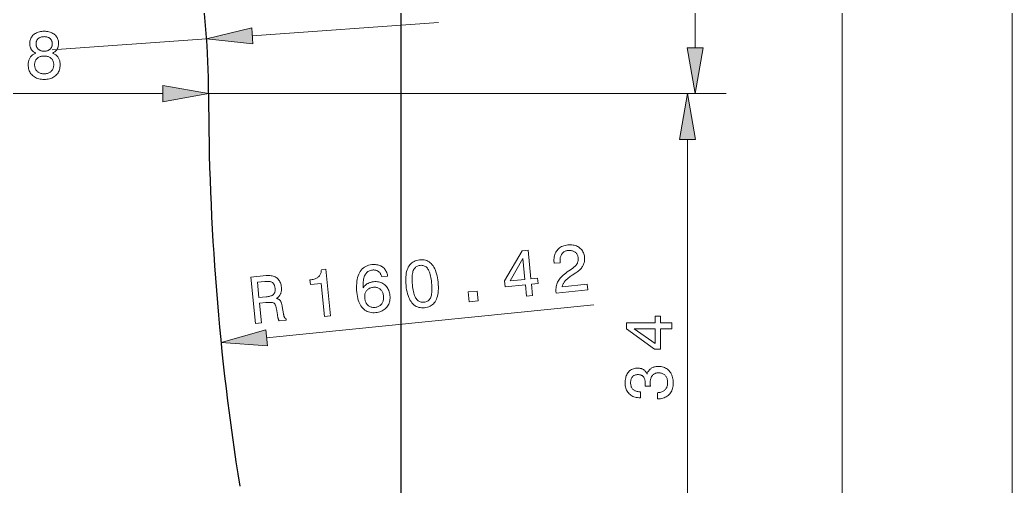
# Model space of a CAD drawing. Extents: x 0 to 297, y 0 to 420.
# Drawn here: x 153.7 to 217.7, y 156.8 to 186.9 of the extents above; entities that cross this region are included whole.
import ezdxf

# ---------------------------------------------------------------- set-up
doc = ezdxf.new("R2010")
doc.units = 0

msp = doc.modelspace()

# ---------------------------------------------------------------- linework, layer by layer
at = {"color": 7, "lineweight": 13}
for p, q in [((206.778, 143.08), (206.778, 335.171)), ((217.747, 139.08), (217.747, 335.171)), ((134.054, 182.125), (162.946, 182.125)), ((165.9, 182.125), (199.297, 182.125)), ((165.9, 182.125), (198.797, 182.125)), ((196.797, 151.08), (196.797, 179.171)), ((169.645, 166.371), (190.768, 168.495))]:
    msp.add_line(p, q, dxfattribs=at)
at = {"color": 7, "lineweight": 30}
msp.add_line((178.325, 142.025), (178.325, 234.025), dxfattribs=at)
at = {"color": 7, "lineweight": 13, "ltscale": 0.427279}
msp.add_line((197.297, 185.08), (197.297, 202.171), dxfattribs=at)
at = {"color": 7, "lineweight": 13, "ltscale": 0.301139}
msp.add_line((168.723, 185.857), (180.738, 186.706), dxfattribs=at)
at = {"color": 7, "lineweight": 13, "ltscale": 0.25}
msp.add_line((155.801, 184.944), (165.776, 185.649), dxfattribs=at)
at = {"color": 7, "lineweight": 13}
for points in [[(168.686, 186.377), (165.776, 185.649), (168.759, 185.337)], [(154.759, 184.74), (154.72, 184.759), (154.684, 184.779), (154.649, 184.8), (154.616, 184.823), (154.585, 184.847), (154.557, 184.872), (154.53, 184.899), (154.505, 184.927), (154.482, 184.956), (154.462, 184.987), (154.443, 185.019), (154.426, 185.052), (154.411, 185.087), (154.398, 185.123), (154.387, 185.161), (154.378, 185.2), (154.371, 185.24), (154.366, 185.282), (154.363, 185.326), (154.362, 185.371), (154.365, 185.438), (154.373, 185.503), (154.386, 185.565), (154.404, 185.625), (154.427, 185.682), (154.455, 185.737), (154.489, 185.789), (154.528, 185.838), (154.572, 185.885), (154.621, 185.929), (154.674, 185.97), (154.73, 186.007), (154.79, 186.039), (154.852, 186.067), (154.918, 186.09), (154.987, 186.11), (155.059, 186.125), (155.134, 186.136), (155.213, 186.142), (155.294, 186.144), (155.376, 186.142), (155.455, 186.136), (155.53, 186.125), (155.602, 186.11), (155.671, 186.09), (155.737, 186.067), (155.8, 186.039), (155.859, 186.007), (155.915, 185.97), (155.968, 185.929), (156.017, 185.885), (156.06, 185.838), (156.099, 185.789), (156.132, 185.737), (156.16, 185.682), (156.183, 185.625), (156.201, 185.565), (156.214, 185.503), (156.221, 185.438), (156.224, 185.371), (156.223, 185.325), (156.22, 185.282), (156.215, 185.239), (156.208, 185.199), (156.2, 185.159), (156.189, 185.121), (156.176, 185.085), (156.162, 185.05), (156.145, 185.017), (156.127, 184.985), (156.107, 184.954), (156.084, 184.925), (156.06, 184.897), (156.033, 184.871), (156.004, 184.846), (155.973, 184.822), (155.941, 184.799), (155.906, 184.778), (155.869, 184.759), (155.83, 184.74), (155.878, 184.721), (155.924, 184.699), (155.967, 184.676), (156.008, 184.65), (156.046, 184.623), (156.082, 184.593), (156.116, 184.562), (156.147, 184.528), (156.176, 184.493), (156.202, 184.456), (156.226, 184.416), (156.247, 184.375), (156.266, 184.333), (156.282, 184.288), (156.296, 184.242), (156.307, 184.194), (156.316, 184.145), (156.322, 184.093), (156.326, 184.04), (156.327, 183.985), (156.325, 183.901), (156.316, 183.82), (156.302, 183.742), (156.283, 183.668), (156.257, 183.597), (156.227, 183.53), (156.19, 183.466), (156.149, 183.406), (156.101, 183.349), (156.048, 183.296), (155.99, 183.247), (155.928, 183.203), (155.863, 183.165), (155.793, 183.131), (155.72, 183.103), (155.643, 183.08), (155.561, 183.062), (155.476, 183.049), (155.387, 183.041), (155.294, 183.039), (155.201, 183.041), (155.112, 183.049), (155.027, 183.062), (154.946, 183.08), (154.869, 183.103), (154.796, 183.131), (154.726, 183.165), (154.661, 183.203), (154.599, 183.247), (154.542, 183.296), (154.489, 183.349), (154.441, 183.406), (154.4, 183.466), (154.364, 183.53), (154.333, 183.597), (154.308, 183.668), (154.288, 183.742), (154.275, 183.82), (154.266, 183.901), (154.263, 183.985), (154.265, 184.04), (154.268, 184.093), (154.275, 184.145), (154.283, 184.194), (154.295, 184.242), (154.309, 184.288), (154.325, 184.333), (154.344, 184.375), (154.365, 184.416), (154.389, 184.456), (154.415, 184.493), (154.444, 184.528), (154.475, 184.562), (154.508, 184.593), (154.544, 184.623), (154.582, 184.65), (154.623, 184.676), (154.666, 184.699), (154.711, 184.721)], [(154.774, 185.337), (154.775, 185.295), (154.779, 185.254), (154.786, 185.215), (154.796, 185.178), (154.809, 185.143), (154.825, 185.109), (154.843, 185.077), (154.865, 185.047), (154.889, 185.018), (154.916, 184.991), (154.945, 184.966), (154.977, 184.944), (155.01, 184.924), (155.045, 184.907), (155.082, 184.893), (155.12, 184.881), (155.161, 184.872), (155.204, 184.866), (155.248, 184.862), (155.294, 184.86), (155.341, 184.862), (155.386, 184.866), (155.429, 184.872), (155.47, 184.881), (155.509, 184.893), (155.546, 184.907), (155.581, 184.924), (155.614, 184.944), (155.645, 184.966), (155.675, 184.991), (155.702, 185.018), (155.726, 185.047), (155.747, 185.077), (155.766, 185.109), (155.782, 185.143), (155.794, 185.178), (155.804, 185.215), (155.811, 185.254), (155.816, 185.295), (155.817, 185.337), (155.816, 185.379), (155.812, 185.419), (155.805, 185.458), (155.795, 185.494), (155.782, 185.529), (155.767, 185.562), (155.749, 185.593), (155.728, 185.622), (155.704, 185.65), (155.678, 185.675), (155.649, 185.699), (155.618, 185.72), (155.585, 185.738), (155.55, 185.754), (155.512, 185.768), (155.473, 185.779), (155.432, 185.787), (155.388, 185.794), (155.342, 185.797), (155.294, 185.799), (155.247, 185.797), (155.201, 185.794), (155.158, 185.787), (155.117, 185.779), (155.078, 185.768), (155.041, 185.754), (155.005, 185.738), (154.972, 185.72), (154.942, 185.699), (154.913, 185.675), (154.886, 185.65), (154.863, 185.622), (154.842, 185.593), (154.824, 185.562), (154.808, 185.529), (154.796, 185.494), (154.786, 185.458), (154.779, 185.419), (154.775, 185.379)], [(196.776, 185.08), (197.297, 182.125), (197.818, 185.08)], [(154.679, 183.994), (154.68, 183.94), (154.685, 183.889), (154.694, 183.84), (154.705, 183.793), (154.72, 183.749), (154.738, 183.706), (154.76, 183.666), (154.785, 183.629), (154.813, 183.594), (154.844, 183.561), (154.878, 183.53), (154.915, 183.503), (154.954, 183.479), (154.996, 183.459), (155.039, 183.441), (155.086, 183.427), (155.134, 183.416), (155.185, 183.408), (155.239, 183.403), (155.294, 183.401), (155.35, 183.403), (155.404, 183.408), (155.455, 183.416), (155.504, 183.427), (155.551, 183.441), (155.595, 183.459), (155.636, 183.479), (155.675, 183.503), (155.712, 183.53), (155.747, 183.561), (155.778, 183.594), (155.806, 183.629), (155.831, 183.666), (155.852, 183.706), (155.871, 183.749), (155.886, 183.793), (155.897, 183.84), (155.905, 183.889), (155.91, 183.94), (155.912, 183.994), (155.91, 184.044), (155.905, 184.092), (155.897, 184.137), (155.886, 184.181), (155.871, 184.222), (155.853, 184.262), (155.831, 184.299), (155.807, 184.334), (155.779, 184.367), (155.748, 184.398), (155.713, 184.426), (155.677, 184.451), (155.638, 184.473), (155.596, 184.493), (155.552, 184.509), (155.505, 184.522), (155.456, 184.533), (155.405, 184.54), (155.351, 184.545), (155.294, 184.546), (155.238, 184.545), (155.184, 184.54), (155.133, 184.533), (155.084, 184.522), (155.038, 184.509), (154.994, 184.493), (154.953, 184.473), (154.914, 184.451), (154.877, 184.426), (154.843, 184.398), (154.812, 184.367), (154.784, 184.334), (154.759, 184.299), (154.738, 184.262), (154.72, 184.222), (154.705, 184.181), (154.693, 184.137), (154.685, 184.092), (154.68, 184.044)], [(162.946, 181.604), (165.9, 182.125), (162.946, 182.646)], [(197.318, 179.171), (196.797, 182.125), (196.276, 179.171)], [(188.321, 169.254), (188.32, 169.266), (188.313, 169.354), (188.311, 169.438), (188.313, 169.521), (188.32, 169.6), (188.33, 169.678), (188.346, 169.752), (188.366, 169.825), (188.39, 169.894), (188.418, 169.962), (188.451, 170.026), (188.49, 170.09), (188.535, 170.155), (188.586, 170.219), (188.645, 170.285), (188.71, 170.351), (188.782, 170.418), (188.86, 170.485), (188.945, 170.552), (189.036, 170.621), (189.135, 170.689), (189.374, 170.853), (189.416, 170.883), (189.456, 170.913), (189.493, 170.943), (189.527, 170.974), (189.559, 171.005), (189.588, 171.036), (189.615, 171.068), (189.639, 171.1), (189.661, 171.132), (189.68, 171.165), (189.697, 171.198), (189.711, 171.233), (189.724, 171.268), (189.734, 171.304), (189.742, 171.34), (189.748, 171.378), (189.751, 171.417), (189.752, 171.456), (189.752, 171.496), (189.749, 171.537), (189.742, 171.584), (189.733, 171.628), (189.72, 171.67), (189.705, 171.71), (189.686, 171.747), (189.665, 171.783), (189.64, 171.816), (189.612, 171.848), (189.581, 171.877), (189.547, 171.904), (189.511, 171.928), (189.473, 171.949), (189.433, 171.967), (189.39, 171.982), (189.346, 171.994), (189.3, 172.003), (189.253, 172.008), (189.203, 172.01), (189.151, 172.01), (189.098, 172.006), (189.045, 171.999), (188.995, 171.988), (188.947, 171.974), (188.902, 171.956), (188.86, 171.935), (188.821, 171.911), (188.784, 171.883), (188.75, 171.851), (188.718, 171.817), (188.689, 171.778), (188.663, 171.737), (188.641, 171.693), (188.622, 171.647), (188.606, 171.598), (188.594, 171.547), (188.585, 171.494), (188.58, 171.438), (188.578, 171.379), (188.579, 171.318), (188.584, 171.255), (188.588, 171.219), (188.197, 171.18), (188.191, 171.241), (188.185, 171.334), (188.184, 171.423), (188.189, 171.509), (188.199, 171.591), (188.216, 171.671), (188.238, 171.746), (188.266, 171.819), (188.3, 171.888), (188.339, 171.953), (188.385, 172.016), (188.435, 172.074), (188.49, 172.127), (188.549, 172.174), (188.612, 172.217), (188.68, 172.254), (188.752, 172.287), (188.829, 172.314), (188.91, 172.336), (188.995, 172.353), (189.085, 172.365), (189.171, 172.371), (189.255, 172.372), (189.336, 172.368), (189.414, 172.358), (189.489, 172.343), (189.561, 172.323), (189.631, 172.298), (189.697, 172.268), (189.761, 172.232), (189.822, 172.191), (189.878, 172.145), (189.93, 172.096), (189.976, 172.044), (190.018, 171.988), (190.054, 171.928), (190.085, 171.864), (190.111, 171.797), (190.132, 171.726), (190.147, 171.652), (190.158, 171.574), (190.163, 171.513), (190.164, 171.453), (190.162, 171.395), (190.156, 171.337), (190.147, 171.281), (190.135, 171.226), (190.119, 171.172), (190.101, 171.12), (190.078, 171.068), (190.053, 171.018), (190.024, 170.969), (189.991, 170.921), (189.956, 170.873), (189.916, 170.827), (189.873, 170.782), (189.827, 170.737), (189.777, 170.693), (189.724, 170.65), (189.667, 170.608), (189.607, 170.567), (189.368, 170.414), (189.302, 170.37), (189.24, 170.327), (189.182, 170.286), (189.128, 170.245), (189.078, 170.205), (189.031, 170.167), (188.989, 170.13), (188.951, 170.094), (188.917, 170.059), (188.887, 170.025), (188.86, 169.991), (188.835, 169.957), (188.812, 169.922), (188.791, 169.887), (188.773, 169.852), (188.757, 169.816), (188.743, 169.779), (188.731, 169.742), (188.721, 169.704), (188.714, 169.666), (190.333, 169.829), (190.371, 169.46)], [(186.423, 169.063), (186.349, 169.801), (185.038, 169.669), (185, 170.047), (186.125, 171.98), (186.515, 172.02), (186.7, 170.184), (187.126, 170.227), (187.16, 169.883), (186.735, 169.84), (186.809, 169.102)], [(177.452, 170.36), (177.058, 170.321), (177.048, 170.365), (177.035, 170.408), (177.021, 170.448), (177.004, 170.486), (176.986, 170.521), (176.965, 170.553), (176.942, 170.584), (176.917, 170.612), (176.89, 170.637), (176.861, 170.66), (176.83, 170.68), (176.797, 170.698), (176.762, 170.713), (176.726, 170.726), (176.687, 170.735), (176.647, 170.743), (176.605, 170.747), (176.562, 170.749), (176.516, 170.748), (176.469, 170.744), (176.405, 170.735), (176.345, 170.721), (176.289, 170.702), (176.236, 170.678), (176.187, 170.648), (176.141, 170.614), (176.099, 170.574), (176.061, 170.53), (176.026, 170.48), (175.995, 170.426), (175.967, 170.366), (175.943, 170.301), (175.922, 170.23), (175.904, 170.155), (175.891, 170.074), (175.88, 169.988), (175.873, 169.897), (175.87, 169.8), (175.87, 169.698), (175.873, 169.591), (175.895, 169.625), (175.919, 169.658), (175.944, 169.689), (175.971, 169.719), (175.998, 169.747), (176.027, 169.774), (176.057, 169.8), (176.089, 169.824), (176.122, 169.846), (176.156, 169.868), (176.191, 169.887), (176.227, 169.905), (176.264, 169.922), (176.302, 169.936), (176.341, 169.95), (176.382, 169.961), (176.423, 169.972), (176.465, 169.98), (176.509, 169.987), (176.553, 169.992), (176.636, 169.998), (176.717, 169.998), (176.795, 169.992), (176.871, 169.98), (176.944, 169.963), (177.014, 169.94), (177.081, 169.911), (177.146, 169.876), (177.209, 169.836), (177.268, 169.79), (177.324, 169.739), (177.375, 169.684), (177.421, 169.625), (177.462, 169.562), (177.498, 169.495), (177.529, 169.424), (177.556, 169.349), (177.577, 169.27), (177.593, 169.187), (177.605, 169.1), (177.611, 169.012), (177.611, 168.928), (177.605, 168.846), (177.593, 168.766), (177.575, 168.69), (177.551, 168.616), (177.522, 168.545), (177.486, 168.477), (177.445, 168.412), (177.397, 168.349), (177.345, 168.291), (177.288, 168.237), (177.228, 168.189), (177.163, 168.146), (177.095, 168.108), (177.022, 168.076), (176.946, 168.048), (176.865, 168.026), (176.781, 168.009), (176.692, 167.998), (176.589, 167.991), (176.491, 167.992), (176.396, 168.001), (176.306, 168.017), (176.22, 168.042), (176.138, 168.074), (176.06, 168.114), (175.987, 168.161), (175.917, 168.217), (175.852, 168.28), (175.792, 168.35), (175.736, 168.428), (175.685, 168.512), (175.639, 168.603), (175.598, 168.702), (175.562, 168.807), (175.531, 168.919), (175.505, 169.039), (175.484, 169.165), (175.468, 169.298), (175.455, 169.455), (175.449, 169.606), (175.45, 169.749), (175.457, 169.886), (175.471, 170.017), (175.491, 170.14), (175.518, 170.257), (175.552, 170.368), (175.593, 170.472), (175.64, 170.569), (175.693, 170.659), (175.752, 170.74), (175.817, 170.813), (175.887, 170.878), (175.963, 170.934), (176.045, 170.982), (176.132, 171.022), (176.225, 171.054), (176.323, 171.077), (176.428, 171.092), (176.511, 171.098), (176.592, 171.1), (176.669, 171.097), (176.743, 171.089), (176.814, 171.076), (176.882, 171.059), (176.946, 171.037), (177.008, 171.011), (177.066, 170.979), (177.122, 170.944), (177.173, 170.903), (177.221, 170.859), (177.264, 170.811), (177.303, 170.758), (177.338, 170.702), (177.369, 170.642), (177.396, 170.577), (177.419, 170.509), (177.438, 170.437)], [(178.641, 169.751), (178.629, 169.899), (178.623, 170.04), (178.622, 170.175), (178.628, 170.303), (178.64, 170.424), (178.658, 170.539), (178.682, 170.647), (178.712, 170.748), (178.748, 170.842), (178.789, 170.93), (178.837, 171.011), (178.89, 171.084), (178.949, 171.15), (179.014, 171.208), (179.084, 171.259), (179.16, 171.303), (179.241, 171.339), (179.329, 171.368), (179.421, 171.389), (179.519, 171.403), (179.619, 171.409), (179.715, 171.407), (179.807, 171.396), (179.894, 171.377), (179.977, 171.35), (180.056, 171.314), (180.131, 171.27), (180.201, 171.218), (180.268, 171.157), (180.33, 171.088), (180.388, 171.011), (180.441, 170.926), (180.49, 170.833), (180.534, 170.732), (180.574, 170.623), (180.61, 170.506), (180.641, 170.381), (180.668, 170.248), (180.69, 170.107), (180.707, 169.959), (180.72, 169.81), (180.726, 169.668), (180.726, 169.533), (180.721, 169.405), (180.709, 169.283), (180.692, 169.169), (180.668, 169.062), (180.639, 168.961), (180.603, 168.867), (180.562, 168.781), (180.515, 168.701), (180.462, 168.629), (180.403, 168.564), (180.338, 168.506), (180.268, 168.456), (180.192, 168.413), (180.11, 168.377), (180.023, 168.348), (179.929, 168.327), (179.83, 168.313), (179.731, 168.307), (179.636, 168.309), (179.545, 168.32), (179.458, 168.339), (179.375, 168.366), (179.296, 168.402), (179.221, 168.446), (179.15, 168.498), (179.084, 168.559), (179.021, 168.628), (178.962, 168.705), (178.909, 168.79), (178.859, 168.883), (178.814, 168.983), (178.774, 169.092), (178.738, 169.208), (178.707, 169.332), (178.681, 169.464), (178.659, 169.603)], [(179.052, 169.792), (179.066, 169.672), (179.082, 169.559), (179.1, 169.453), (179.121, 169.354), (179.144, 169.262), (179.169, 169.177), (179.197, 169.098), (179.227, 169.027), (179.259, 168.962), (179.294, 168.904), (179.331, 168.853), (179.372, 168.808), (179.415, 168.769), (179.46, 168.736), (179.509, 168.709), (179.561, 168.688), (179.615, 168.673), (179.672, 168.665), (179.732, 168.662), (179.795, 168.665), (179.857, 168.675), (179.916, 168.689), (179.97, 168.709), (180.021, 168.734), (180.067, 168.764), (180.109, 168.8), (180.147, 168.841), (180.181, 168.887), (180.211, 168.939), (180.237, 168.996), (180.259, 169.059), (180.278, 169.128), (180.292, 169.204), (180.304, 169.286), (180.311, 169.375), (180.315, 169.471), (180.315, 169.573), (180.312, 169.681), (180.305, 169.796), (180.294, 169.917), (180.28, 170.039), (180.264, 170.153), (180.246, 170.26), (180.226, 170.36), (180.203, 170.453), (180.178, 170.539), (180.15, 170.617), (180.121, 170.689), (180.089, 170.753), (180.055, 170.81), (180.018, 170.861), (179.978, 170.906), (179.936, 170.944), (179.89, 170.977), (179.842, 171.004), (179.79, 171.024), (179.736, 171.039), (179.679, 171.047), (179.618, 171.05), (179.555, 171.046), (179.493, 171.037), (179.435, 171.023), (179.381, 171.003), (179.33, 170.977), (179.284, 170.947), (179.242, 170.911), (179.203, 170.869), (179.169, 170.822), (179.139, 170.77), (179.112, 170.713), (179.09, 170.649), (179.071, 170.579), (179.055, 170.503), (179.044, 170.421), (179.036, 170.332), (179.032, 170.236), (179.031, 170.135), (179.035, 170.027), (179.042, 169.913)], [(185.364, 170.05), (186.314, 170.145), (186.18, 171.481)], [(168.919, 167.303), (168.62, 170.284), (169.616, 170.384), (169.702, 170.39), (169.785, 170.392), (169.863, 170.389), (169.938, 170.381), (170.01, 170.369), (170.077, 170.351), (170.141, 170.329), (170.201, 170.302), (170.257, 170.271), (170.309, 170.234), (170.358, 170.193), (170.402, 170.148), (170.442, 170.098), (170.477, 170.044), (170.509, 169.985), (170.536, 169.922), (170.559, 169.854), (170.578, 169.782), (170.593, 169.706), (170.603, 169.625), (170.607, 169.576), (170.609, 169.529), (170.609, 169.484), (170.606, 169.439), (170.601, 169.396), (170.594, 169.354), (170.585, 169.313), (170.574, 169.274), (170.561, 169.236), (170.546, 169.2), (170.528, 169.164), (170.508, 169.13), (170.487, 169.098), (170.463, 169.067), (170.437, 169.037), (170.409, 169.009), (170.379, 168.982), (170.347, 168.957), (170.313, 168.932), (170.277, 168.91), (170.31, 168.902), (170.341, 168.894), (170.37, 168.883), (170.398, 168.872), (170.424, 168.859), (170.448, 168.844), (170.471, 168.829), (170.492, 168.811), (170.511, 168.793), (170.528, 168.773), (170.544, 168.751), (170.56, 168.725), (170.574, 168.696), (170.588, 168.663), (170.602, 168.627), (170.614, 168.588), (170.626, 168.545), (170.637, 168.498), (170.647, 168.448), (170.657, 168.395), (170.737, 167.914), (170.743, 167.883), (170.748, 167.855), (170.754, 167.828), (170.76, 167.802), (170.766, 167.779), (170.773, 167.757), (170.779, 167.737), (170.786, 167.719), (170.793, 167.702), (170.8, 167.687), (170.808, 167.673), (170.816, 167.66), (170.825, 167.648), (170.835, 167.637), (170.845, 167.626), (170.855, 167.616), (170.867, 167.607), (170.878, 167.599), (170.891, 167.592), (170.904, 167.585), (170.912, 167.503), (170.461, 167.458), (170.454, 167.467), (170.448, 167.478), (170.441, 167.489), (170.435, 167.502), (170.428, 167.515), (170.422, 167.53), (170.416, 167.545), (170.41, 167.562), (170.404, 167.579), (170.398, 167.598), (170.393, 167.617), (170.387, 167.638), (170.381, 167.661), (170.376, 167.684), (170.37, 167.709), (170.365, 167.736), (170.359, 167.763), (170.354, 167.793), (170.348, 167.823), (170.343, 167.855), (170.283, 168.239), (170.273, 168.295), (170.262, 168.346), (170.249, 168.394), (170.236, 168.437), (170.221, 168.476), (170.204, 168.51), (170.186, 168.541), (170.167, 168.567), (170.147, 168.589), (170.125, 168.606), (170.1, 168.621), (170.069, 168.633), (170.031, 168.642), (169.988, 168.65), (169.938, 168.654), (169.883, 168.657), (169.821, 168.657), (169.754, 168.654), (169.68, 168.65), (169.6, 168.643), (169.191, 168.602), (169.318, 167.343)], [(173.382, 167.752), (173.168, 169.874), (172.472, 169.804), (172.441, 170.108), (172.516, 170.119), (172.586, 170.131), (172.652, 170.145), (172.714, 170.162), (172.772, 170.181), (172.826, 170.202), (172.875, 170.225), (172.92, 170.25), (172.961, 170.278), (172.998, 170.307), (173.031, 170.34), (173.06, 170.375), (173.087, 170.413), (173.11, 170.455), (173.129, 170.499), (173.146, 170.546), (173.159, 170.596), (173.169, 170.65), (173.175, 170.706), (173.178, 170.765), (173.47, 170.795), (173.772, 167.791)], [(169.542, 170.008), (169.055, 169.959), (169.155, 168.966), (169.614, 169.013), (169.682, 169.021), (169.745, 169.031), (169.804, 169.042), (169.859, 169.056), (169.908, 169.071), (169.954, 169.089), (169.995, 169.108), (170.032, 169.129), (170.064, 169.152), (170.091, 169.177), (170.115, 169.204), (170.136, 169.234), (170.153, 169.267), (170.168, 169.303), (170.18, 169.341), (170.188, 169.382), (170.193, 169.426), (170.196, 169.473), (170.195, 169.523), (170.191, 169.575), (170.185, 169.626), (170.176, 169.674), (170.164, 169.719), (170.15, 169.76), (170.134, 169.798), (170.115, 169.833), (170.094, 169.865), (170.071, 169.893), (170.045, 169.918), (170.017, 169.94), (169.985, 169.959), (169.95, 169.975), (169.912, 169.988), (169.87, 169.999), (169.824, 170.007), (169.775, 170.013), (169.722, 170.015), (169.665, 170.015), (169.605, 170.013)], [(177.19, 169.054), (177.182, 169.111), (177.172, 169.165), (177.159, 169.217), (177.142, 169.266), (177.123, 169.312), (177.101, 169.356), (177.075, 169.397), (177.047, 169.435), (177.016, 169.471), (176.981, 169.503), (176.945, 169.533), (176.906, 169.559), (176.867, 169.582), (176.825, 169.6), (176.782, 169.615), (176.737, 169.627), (176.69, 169.634), (176.642, 169.638), (176.592, 169.638), (176.54, 169.635), (176.483, 169.627), (176.428, 169.617), (176.377, 169.603), (176.328, 169.586), (176.283, 169.566), (176.24, 169.542), (176.2, 169.516), (176.163, 169.486), (176.128, 169.453), (176.097, 169.417), (176.069, 169.378), (176.044, 169.337), (176.024, 169.293), (176.006, 169.248), (175.992, 169.2), (175.982, 169.15), (175.976, 169.098), (175.973, 169.043), (175.973, 168.987), (175.978, 168.928), (175.985, 168.869), (175.996, 168.814), (176.01, 168.761), (176.026, 168.71), (176.046, 168.663), (176.069, 168.618), (176.095, 168.577), (176.123, 168.538), (176.155, 168.502), (176.19, 168.468), (176.228, 168.438), (176.267, 168.412), (176.309, 168.389), (176.352, 168.371), (176.397, 168.356), (176.445, 168.344), (176.494, 168.337), (176.545, 168.333), (176.599, 168.333), (176.654, 168.337), (176.706, 168.344), (176.756, 168.355), (176.804, 168.369), (176.849, 168.386), (176.892, 168.407), (176.933, 168.431), (176.971, 168.459), (177.007, 168.49), (177.04, 168.524), (177.071, 168.562), (177.099, 168.603), (177.123, 168.645), (177.144, 168.69), (177.161, 168.736), (177.175, 168.784), (177.185, 168.834), (177.191, 168.886), (177.194, 168.94), (177.194, 168.996)], [(182.708, 168.689), (182.644, 169.329), (183.237, 169.389), (183.302, 168.749)], [(195.797, 166.961), (195.055, 166.961), (195.055, 165.643), (194.675, 165.643), (192.864, 166.957), (192.864, 167.349), (194.709, 167.349), (194.709, 167.777), (195.055, 167.777), (195.055, 167.349), (195.797, 167.349)], [(169.592, 166.889), (166.705, 166.075), (169.697, 165.852)], [(194.709, 166.006), (194.709, 166.961), (193.366, 166.961)], [(194.856, 162.437), (194.856, 162.835), (194.918, 162.838), (194.977, 162.844), (195.033, 162.853), (195.087, 162.866), (195.137, 162.882), (195.185, 162.901), (195.229, 162.923), (195.271, 162.948), (195.31, 162.977), (195.347, 163.009), (195.38, 163.044), (195.409, 163.081), (195.435, 163.122), (195.458, 163.165), (195.477, 163.21), (195.493, 163.258), (195.505, 163.309), (195.513, 163.363), (195.519, 163.419), (195.52, 163.478), (195.519, 163.536), (195.514, 163.591), (195.506, 163.644), (195.495, 163.694), (195.481, 163.742), (195.464, 163.787), (195.443, 163.83), (195.419, 163.87), (195.392, 163.908), (195.362, 163.943), (195.33, 163.975), (195.294, 164.004), (195.257, 164.03), (195.217, 164.052), (195.175, 164.07), (195.13, 164.086), (195.083, 164.097), (195.034, 164.106), (194.982, 164.111), (194.928, 164.113), (194.879, 164.111), (194.832, 164.106), (194.787, 164.098), (194.745, 164.086), (194.705, 164.071), (194.667, 164.052), (194.631, 164.031), (194.597, 164.005), (194.566, 163.977), (194.537, 163.945), (194.51, 163.91), (194.486, 163.873), (194.465, 163.832), (194.447, 163.789), (194.432, 163.743), (194.419, 163.695), (194.409, 163.644), (194.402, 163.59), (194.398, 163.533), (194.397, 163.474), (194.397, 163.465), (194.397, 163.457), (194.397, 163.448), (194.397, 163.44), (194.397, 163.431), (194.398, 163.422), (194.398, 163.413), (194.398, 163.404), (194.398, 163.395), (194.399, 163.385), (194.399, 163.376), (194.4, 163.366), (194.4, 163.355), (194.401, 163.344), (194.402, 163.332), (194.402, 163.319), (194.403, 163.306), (194.404, 163.292), (194.404, 163.278), (194.405, 163.263), (194.066, 163.263), (194.066, 163.272), (194.067, 163.281), (194.067, 163.291), (194.067, 163.3), (194.068, 163.308), (194.068, 163.317), (194.068, 163.326), (194.068, 163.335), (194.069, 163.343), (194.069, 163.352), (194.069, 163.36), (194.069, 163.368), (194.069, 163.376), (194.07, 163.384), (194.07, 163.392), (194.07, 163.4), (194.07, 163.408), (194.07, 163.415), (194.07, 163.422), (194.07, 163.43), (194.069, 163.486), (194.065, 163.54), (194.06, 163.591), (194.052, 163.638), (194.041, 163.683), (194.029, 163.725), (194.014, 163.763), (193.996, 163.799), (193.977, 163.831), (193.955, 163.861), (193.931, 163.887), (193.904, 163.911), (193.875, 163.932), (193.844, 163.951), (193.81, 163.966), (193.774, 163.979), (193.735, 163.988), (193.694, 163.995), (193.65, 164), (193.604, 164.001), (193.56, 164), (193.517, 163.996), (193.477, 163.989), (193.439, 163.979), (193.403, 163.967), (193.369, 163.952), (193.337, 163.934), (193.307, 163.914), (193.28, 163.891), (193.254, 163.865), (193.231, 163.837), (193.21, 163.806), (193.192, 163.773), (193.176, 163.737), (193.162, 163.699), (193.151, 163.659), (193.143, 163.616), (193.137, 163.571), (193.133, 163.524), (193.132, 163.474), (193.133, 163.418), (193.138, 163.365), (193.146, 163.314), (193.158, 163.267), (193.172, 163.222), (193.19, 163.18), (193.211, 163.14), (193.236, 163.104), (193.263, 163.07), (193.294, 163.039), (193.328, 163.01), (193.365, 162.985), (193.405, 162.963), (193.448, 162.943), (193.494, 162.927), (193.544, 162.914), (193.596, 162.903), (193.651, 162.896), (193.709, 162.891), (193.771, 162.89), (193.771, 162.506), (193.741, 162.506), (193.655, 162.509), (193.572, 162.516), (193.493, 162.529), (193.417, 162.547), (193.345, 162.57), (193.277, 162.598), (193.212, 162.632), (193.151, 162.67), (193.093, 162.714), (193.039, 162.762), (192.989, 162.815), (192.945, 162.872), (192.906, 162.932), (192.872, 162.996), (192.843, 163.063), (192.819, 163.134), (192.801, 163.208), (192.788, 163.286), (192.78, 163.368), (192.778, 163.453), (192.78, 163.543), (192.786, 163.628), (192.797, 163.71), (192.812, 163.787), (192.831, 163.861), (192.854, 163.93), (192.882, 163.995), (192.914, 164.056), (192.95, 164.113), (192.991, 164.165), (193.035, 164.213), (193.082, 164.256), (193.134, 164.294), (193.188, 164.327), (193.246, 164.355), (193.307, 164.378), (193.371, 164.396), (193.439, 164.408), (193.51, 164.416), (193.585, 164.418), (193.628, 164.417), (193.669, 164.415), (193.71, 164.41), (193.749, 164.403), (193.786, 164.394), (193.823, 164.384), (193.858, 164.371), (193.892, 164.357), (193.925, 164.341), (193.956, 164.322), (193.986, 164.302), (194.015, 164.28), (194.042, 164.257), (194.067, 164.231), (194.092, 164.204), (194.114, 164.174), (194.135, 164.143), (194.155, 164.11), (194.173, 164.076), (194.19, 164.039), (194.209, 164.086), (194.23, 164.131), (194.252, 164.174), (194.277, 164.214), (194.303, 164.252), (194.332, 164.288), (194.363, 164.321), (194.395, 164.352), (194.43, 164.381), (194.466, 164.407), (194.505, 164.431), (194.545, 164.452), (194.587, 164.471), (194.63, 164.487), (194.676, 164.501), (194.723, 164.512), (194.771, 164.521), (194.822, 164.527), (194.874, 164.531), (194.928, 164.532), (195.013, 164.529), (195.094, 164.52), (195.172, 164.506), (195.246, 164.485), (195.318, 164.458), (195.385, 164.426), (195.449, 164.388), (195.51, 164.343), (195.568, 164.293), (195.622, 164.237), (195.671, 164.176), (195.716, 164.111), (195.755, 164.043), (195.789, 163.97), (195.818, 163.893), (195.841, 163.813), (195.86, 163.729), (195.873, 163.641), (195.88, 163.549), (195.883, 163.453), (195.88, 163.362), (195.872, 163.275), (195.859, 163.191), (195.84, 163.112), (195.815, 163.036), (195.785, 162.964), (195.75, 162.895), (195.709, 162.831), (195.663, 162.77), (195.611, 162.713), (195.555, 162.66), (195.495, 162.613), (195.432, 162.572), (195.365, 162.536), (195.294, 162.506), (195.219, 162.481), (195.142, 162.462), (195.06, 162.448), (194.975, 162.439), (194.886, 162.437)]]:
    msp.add_lwpolyline(points, close=True, dxfattribs=at)
at = {"color": 7, "lineweight": 30}
for centre, radius, start, end in [((115.9, 182.125), 50, 0, 9.47964), ((326.324, 182.125), 160.424, 179.99999, 189.08085)]:
    msp.add_arc(centre, radius, start, end, dxfattribs=at)
at = {"color": 7, "lineweight": 13}
for points in [[(168.686, 186.377), (165.776, 185.649), (168.686, 186.377), (168.759, 185.337)], [(196.776, 185.08), (197.297, 182.125), (196.776, 185.08), (197.818, 185.08)], [(162.946, 181.604), (165.9, 182.125), (162.946, 181.604), (162.946, 182.646)], [(197.318, 179.171), (196.797, 182.125), (197.318, 179.171), (196.276, 179.171)], [(169.592, 166.889), (166.705, 166.075), (169.592, 166.889), (169.697, 165.852)]]:
    msp.add_solid(points, dxfattribs=at)

doc.saveas('drawing.dxf')
